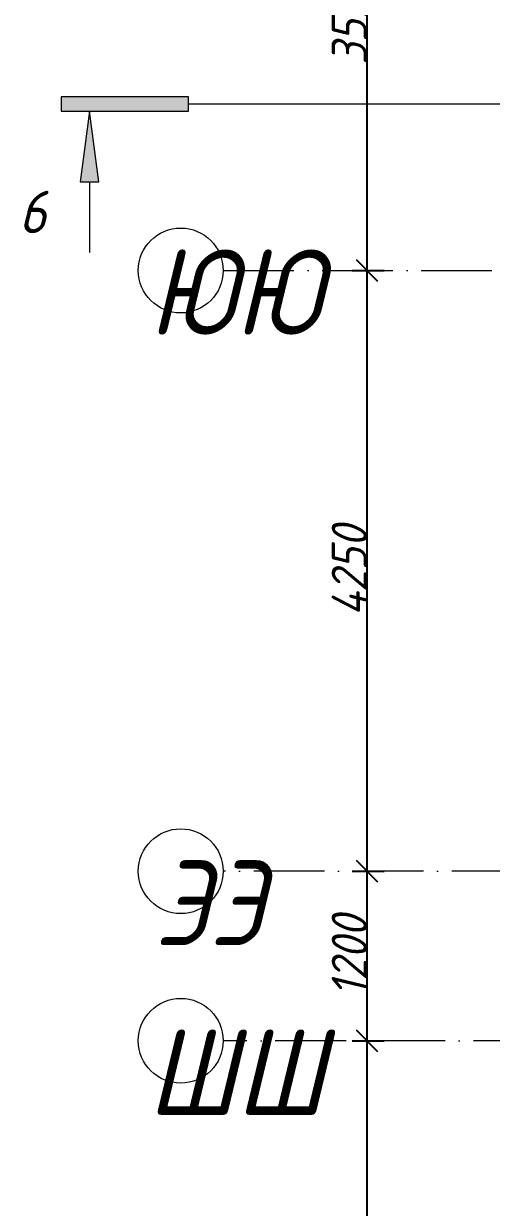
# Model space of a CAD drawing. Header units: millimetres. Extents: x -606178 to 312196, y -19338 to 632709.
# Drawn here: x -431910 to -428604, y 527197 to 535572 of the extents above; entities that cross this region are included whole.
import ezdxf

# ---------------------------------------------------------------- set-up
doc = ezdxf.new("R2010")
doc.units = ezdxf.units.MM
doc.linetypes.add('50_200_ШТРИХ_1Т_ш5_п1_п1_', pattern=[700, 500, -100, 0, -100])
for name, color, linetype, lineweight in [('A-____-____-DIMS', 7, 'Continuous', 9), ('G-____-____-SYMB', 7, 'Continuous', 9), ('S-GRID-____-IDEN', 7, 'Continuous', 9), ('S-GRID-____-OTLN-1', 7, '50_200_ШТРИХ_1Т_ш5_п1_п1_', 9)]:
    doc.layers.add(name, color=color, linetype=linetype, lineweight=lineweight)
doc.layers.add('G-____-____-SYMB-1', color=9, linetype='Continuous', lineweight=9, true_color=0x808080)
doc.styles.add('ISOCPEUR_I_10', font='isocpeui.ttf', dxfattribs={"width": 0.9, "height": 180})
doc.styles.add('ISOCPEUR_I_9', font='isocpeui.ttf', dxfattribs={"width": 0.9, "height": 250})
doc.dimstyles.new('ISO-2_5_0_9К_БОЛЬШОЙ_ОСИ', dxfattribs={"dimscale": 304.8, "dimtxt": 248.995294, "dimasz": 0.492126, "dimexe": 0.393701, "dimexo": 0, "dimgap": 0, "dimtad": 1, "dimdec": 0, "dimzin": 0, "dimdsep": 46, "dimtxsty": 'ISOCPEUR_I_9', "dimblk1": 'OBLIQUE', "dimblk2": 'OBLIQUE', "dimsah": 1, "dimcen": 0.09, "dimdle": 0.393701, "dimazin": 0, "dimtfac": 1, "dimtdec": 4, "dimtix": 1, "dimtmove": 0, "dimatfit": 3, "dimfxl": 1, "dimtvp": 1, "dimtolj": 1, "dimtzin": 0, "dimarcsym": 2})

# ---------------------------------------------------------------- blocks, each defined once
blk = doc.blocks.new('Ось сетки - Круг_Ø6_00__ISO-2_5_0_9K_-25732049-АР1_План отверстий 1 этажа в осях 1-64_Ю-ЯЯ')
at = {"layer": 'S-GRID-____-IDEN'}
blk.add_circle((0, 0), 3, dxfattribs=at)
blk = doc.blocks.new('Разрез - Заголовок разреза-10218885-АР1_План отверстий 1 этажа в осях 1-64_Ю-ЯЯ')
at = {"layer": 'G-____-____-SYMB'}
for points in [[(0, 0.5), (0, -0.5), (-9, -0.5), (-9, 0.5)], [(-6.342, -5.5), (-7.658, -5.5), (-7, -0.5)]]:
    blk.add_hatch(color=256, dxfattribs=at).paths.add_polyline_path(points, flags=0)
for p, q in [((0, 0.5), (-9, 0.5)), ((-9, 0.5), (-9, -0.5)), ((0, -0.5), (0, 0.5)), ((-9, -0.5), (0, -0.5)), ((-7, -0.5), (-7.658, -5.5)), ((-6.342, -5.5), (-7, -0.5)), ((-7.658, -5.5), (-6.342, -5.5)), ((-7, -5.5), (-7, -10.5))]:
    blk.add_line(p, q, dxfattribs=at)
blk = doc.blocks.new('_Oblique')
at = {"color": 0, "linetype": 'ByBlock', "lineweight": -2}
blk.add_line((-0.5, -0.5), (0.5, 0.5), dxfattribs=at)
blk = doc.blocks.new('*D4350')
at = {"layer": 'A-____-____-DIMS', "color": 0, "lineweight": -2, "transparency": 16777216}
for p, q in [((-429482.2, 524955.3), (-429482.2, 528495.3)), ((-429588.2, 528375.3), (-429362.2, 528375.3)), ((-429588.2, 525075.3), (-429362.2, 525075.3))]:
    blk.add_line(p, q, dxfattribs=at)
at = {"layer": 'Defpoints', "color": 0, "transparency": 16777216}
for p in [(-429588.2, 528375.3), (-429482.2, 528375.3), (-429588.2, 525075.3)]:
    blk.add_point(p, dxfattribs=at)
at = {"layer": 'A-____-____-DIMS', "color": 0, "lineweight": -2, "transparency": 16777216, "xscale": 150, "yscale": 150, "zscale": 150}
for p, rotation in [((-429482.2, 528375.3), 90), ((-429482.2, 525075.3), 270)]:
    blk.add_blockref('_Oblique', p, dxfattribs=dict(at, rotation=rotation))
at = {"layer": 'A-____-____-DIMS', "color": 0, "transparency": 16777216, "insert": (-429607.2, 526725.3), "char_height": 250, "width": 758.478, "attachment_point": 5, "rotation": 90, "style": 'ISOCPEUR_I_9'}
blk.add_mtext('\\A1;3300', dxfattribs=at)
blk = doc.blocks.new('*D4351')
at = {"layer": 'A-____-____-DIMS', "color": 0, "lineweight": -2, "transparency": 16777216}
for p, q in [((-429482.2, 528255.3), (-429482.2, 529695.3)), ((-429588.2, 529575.3), (-429362.2, 529575.3)), ((-429588.2, 528375.3), (-429362.2, 528375.3))]:
    blk.add_line(p, q, dxfattribs=at)
at = {"layer": 'Defpoints', "color": 0, "transparency": 16777216}
for p in [(-429588.2, 529575.3), (-429482.2, 529575.3), (-429588.2, 528375.3)]:
    blk.add_point(p, dxfattribs=at)
at = {"layer": 'A-____-____-DIMS', "color": 0, "lineweight": -2, "transparency": 16777216, "xscale": 150, "yscale": 150, "zscale": 150}
for p, rotation in [((-429482.2, 529575.3), 90), ((-429482.2, 528375.3), 270)]:
    blk.add_blockref('_Oblique', p, dxfattribs=dict(at, rotation=rotation))
at = {"layer": 'A-____-____-DIMS', "color": 0, "transparency": 16777216, "insert": (-429607.2, 528975.3), "char_height": 250, "width": 701.018, "attachment_point": 5, "rotation": 90, "style": 'ISOCPEUR_I_9'}
blk.add_mtext('\\A1;1200', dxfattribs=at)
blk = doc.blocks.new('*D4352')
at = {"layer": 'A-____-____-DIMS', "color": 0, "lineweight": -2, "transparency": 16777216}
for p, q in [((-429482.2, 529455.3), (-429482.2, 533945.3)), ((-429588.2, 533825.3), (-429362.2, 533825.3)), ((-429588.2, 529575.3), (-429362.2, 529575.3))]:
    blk.add_line(p, q, dxfattribs=at)
at = {"layer": 'Defpoints', "color": 0, "transparency": 16777216}
for p in [(-429588.2, 533825.3), (-429482.2, 533825.3), (-429588.2, 529575.3)]:
    blk.add_point(p, dxfattribs=at)
at = {"layer": 'A-____-____-DIMS', "color": 0, "lineweight": -2, "transparency": 16777216, "xscale": 150, "yscale": 150, "zscale": 150}
for p, rotation in [((-429482.2, 533825.3), 90), ((-429482.2, 529575.3), 270)]:
    blk.add_blockref('_Oblique', p, dxfattribs=dict(at, rotation=rotation))
at = {"layer": 'A-____-____-DIMS', "color": 0, "transparency": 16777216, "insert": (-429607.2, 531700.3), "char_height": 250, "width": 781.462, "attachment_point": 5, "rotation": 90, "style": 'ISOCPEUR_I_9'}
blk.add_mtext('\\A1;4250', dxfattribs=at)
blk = doc.blocks.new('*D4353')
at = {"layer": 'A-____-____-DIMS', "color": 0, "lineweight": -2, "transparency": 16777216}
for p, q in [((-429482.2, 533705.3), (-429482.2, 537495.3)), ((-429588.2, 537375.3), (-429362.2, 537375.3)), ((-429588.2, 533825.3), (-429362.2, 533825.3))]:
    blk.add_line(p, q, dxfattribs=at)
at = {"layer": 'Defpoints', "color": 0, "transparency": 16777216}
for p in [(-429588.2, 537375.3), (-429482.2, 537375.3), (-429588.2, 533825.3)]:
    blk.add_point(p, dxfattribs=at)
at = {"layer": 'A-____-____-DIMS', "color": 0, "lineweight": -2, "transparency": 16777216, "xscale": 150, "yscale": 150, "zscale": 150}
for p, rotation in [((-429482.2, 537375.3), 90), ((-429482.2, 533825.3), 270)]:
    blk.add_blockref('_Oblique', p, dxfattribs=dict(at, rotation=rotation))
at = {"layer": 'A-____-____-DIMS', "color": 0, "transparency": 16777216, "insert": (-429607.2, 535600.3), "char_height": 250, "width": 758.478, "attachment_point": 5, "rotation": 90, "style": 'ISOCPEUR_I_9'}
blk.add_mtext('\\A1;3550', dxfattribs=at)

msp = doc.modelspace()

# ---------------------------------------------------------------- linework, layer by layer
at = {"layer": 'G-____-____-SYMB-1'}
msp.add_line((-430745.3734, 535003.3117), (-321318.4174, 535003.3117), dxfattribs=at)
at = {"layer": 'S-GRID-____-OTLN-1'}
for p, q in [((-430499.5414, 533825.3011), (-321756.3646, 533825.3011)), ((-378676.1734, 529575.3011), (-430499.5414, 529575.3011)), ((-393225.7712, 528375.3011), (-430499.5414, 528375.3011))]:
    msp.add_line(p, q, dxfattribs=at)

# ---------------------------------------------------------------- block references
at = {"layer": 'G-____-____-SYMB', "xscale": 99.99999999999993, "yscale": 99.99999999999993, "zscale": 99.99999999999993}
msp.add_blockref('Разрез - Заголовок разреза-10218885-АР1_План отверстий 1 этажа в осях 1-64_Ю-ЯЯ', (-430745.3734, 535003.3117), dxfattribs=at)
at = {"layer": 'S-GRID-____-IDEN', "xscale": 99.99999999999993, "yscale": 99.99999999999993, "zscale": 99.99999999999993}
for p, rotation in [((-430799.5414, 533825.3011), 269.9999999999995), ((-430799.5414, 529575.3011), 89.9999999999998), ((-430799.5414, 528375.3011), 89.9999999999998)]:
    msp.add_blockref('Ось сетки - Круг_Ø6_00__ISO-2_5_0_9K_-25732049-АР1_План отверстий 1 этажа в осях 1-64_Ю-ЯЯ', p, dxfattribs=dict(at, rotation=rotation))

# ---------------------------------------------------------------- texts
at = {"layer": 'G-____-____-SYMB', "insert": (-431945.14, 534389.5053), "char_height": 300, "width": 256.54, "attachment_point": 1, "style": 'ISOCPEUR_I_10'}
msp.add_mtext('\\fISOCPEUR|b0|i1|c204|p34|;6', dxfattribs=at)
at = {"layer": 'S-GRID-____-IDEN', "char_height": 600, "attachment_point": 1, "style": 'ISOCPEUR_I_9'}
for s, insert, width in [('ЮЮ', (-431025.3209, 533971.9336), 533.923875), ('ЭЭ', (-430984.6119, 529651.377), 447.341625), ('ШШ', (-431032.3119, 528451.377), 562.784625)]:
    msp.add_mtext(s, dxfattribs=dict(at, insert=insert, width=width))

# ---------------------------------------------------------------- dimensions: what is measured, and where the dimension line sits
at = {"layer": 'A-____-____-DIMS'}
for base, p1, p2, override, picture, middle in [((-429482.1668, 537375.3011), (-429588.2328, 533825.3011), (-429588.2328, 537375.3011), {"dimpost": '<>', "dimfxl": 3550}, '*D4353', (-429607.1668, 535600.3011)), ((-429482.1668, 533825.3011), (-429588.2328, 529575.3011), (-429588.2328, 533825.3011), {"dimpost": '<>', "dimfxl": 4250}, '*D4352', (-429607.1668, 531700.3011)), ((-429482.1668, 529575.3011), (-429588.2328, 528375.3011), (-429588.2328, 529575.3011), {"dimpost": '<>', "dimfxl": 1200}, '*D4351', (-429607.1668, 528975.3011)), ((-429482.1668, 528375.3011), (-429588.2328, 525075.3011), (-429588.2328, 528375.3011), {"dimpost": '<>', "dimfxl": 3300}, '*D4350', (-429607.1668, 526725.3011))]:
    dim = msp.add_linear_dim(base=base, p1=p1, p2=p2, angle=90, dimstyle='ISO-2_5_0_9К_БОЛЬШОЙ_ОСИ', override=override, dxfattribs=at)
    dim.commit()
    dim.dimension.update_dxf_attribs({"geometry": picture, "text_midpoint": middle})

doc.saveas('drawing.dxf')
